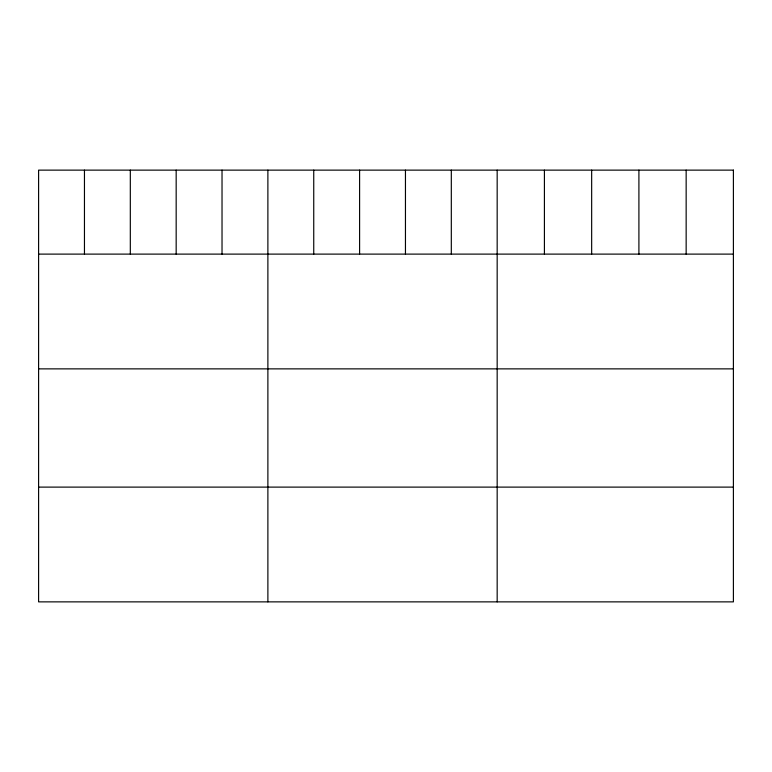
<?xml version="1.0" encoding="UTF-8"?>
<svg xmlns="http://www.w3.org/2000/svg" width="772" height="772" viewBox="0 0 772 772"><rect width="100%" height="100%" fill="white"/><g stroke="black" fill="none" stroke-linecap="round" stroke-linejoin="round"><path stroke-width="1.16" d="M38.6 254.113L733.4 254.113M38.6 368.871L733.4 368.871M38.6 487.113L733.4 487.113M686.154 170.13L686.154 254.113M638.907 170.13L638.907 254.113M591.661 170.13L591.661 254.113M544.414 170.13L544.414 254.113M497.168 170.13L497.168 601.87M451.311 170.13L451.311 254.113M405.454 170.13L405.454 254.113M359.598 170.13L359.598 254.113M313.741 170.13L313.741 254.113M267.884 170.13L267.884 601.87M222.027 170.13L222.027 254.113M176.17 170.13L176.17 254.113M130.314 170.13L130.314 254.113M84.457 170.13L84.457 254.113M733.4 170.13L38.6 170.13L38.6 601.87L733.4 601.87L733.4 170.13"/></g></svg>
